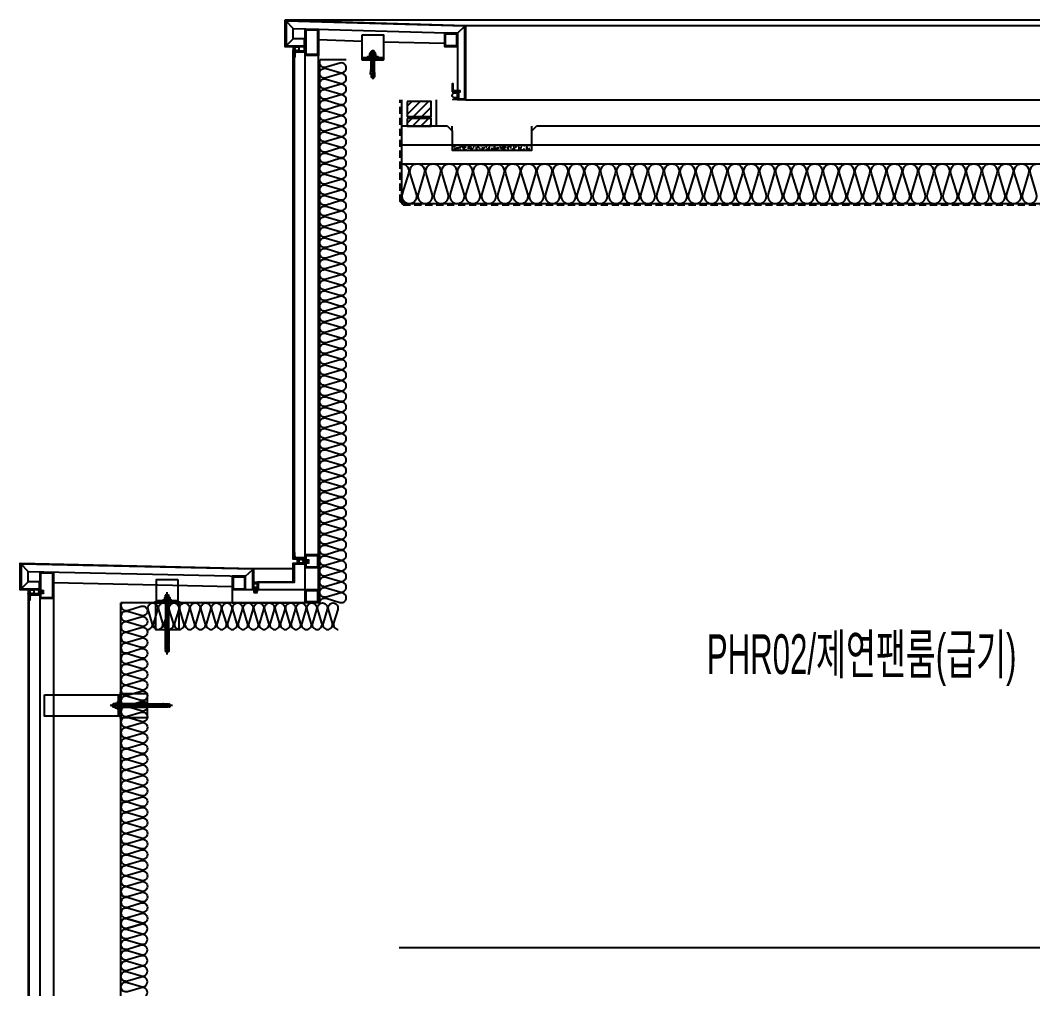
# Model space of a CAD drawing. Header units: millimetres. Extents: x -1320 to 172218, y -4077 to 50350.
# Drawn here: x 118320 to 122140, y 45544 to 49200 of the extents above; entities that cross this region are included whole.
import ezdxf
from ezdxf.enums import TextEntityAlignment as Align

# ---------------------------------------------------------------- set-up
doc = ezdxf.new("R2010")
doc.units = ezdxf.units.MM
doc.header["$LTSCALE"] = 60
for name, pattern in [('CENTER', [50.8, 31.75, -6.35, 6.35, -6.35]), ('HID', [2.3, 1.5, -0.8]), ('HIDDEN2', [1, 0.5, -0.5])]:
    doc.linetypes.add(name, pattern=pattern)
for name, color, linetype in [('0-Sheet', 7, 'Continuous'), ('A-ELE-8', 8, 'Continuous'), ('A-ETC-8', 8, 'Continuous'), ('A-FIN', 6, 'Continuous'), ('A-FIN-8', 8, 'Continuous'), ('A-FIN-9', 7, 'Continuous'), ('A-hat', 8, 'Continuous'), ('A-HAT-9', 9, 'Continuous'), ('A-HAT-WIREMESH', 9, 'g_mesh'), ('A-WALL', 3, 'Continuous'), ('A-WP', 1, 'HID'), ('EXTRUSION', 7, 'Continuous'), ('INSUL', 8, 'Continuous'), ('ISL', 251, 'Continuous'), ('SCREW', 1, 'Continuous')]:
    doc.layers.add(name, color=color, linetype=linetype)
doc.layers.add('NOPLOT', color=191, linetype='Continuous', plot=False)
doc.layers.add('NOPLOT-TEXT', color=11, linetype='Continuous', plot=False)
doc.styles.add('Gdim', font='')
doc.styles.add('Gtx', font='')
doc.styles.get('Gdim').set_extended_font_data('Dotum')
doc.styles.get('Gtx').set_extended_font_data('Dotum')
doc.linetypes.add('g_mesh', pattern='A,10,-0.8,["X",Gdim,S=0.6,R=0,X=-0.15,Y=-0.3],-0.8', length=11.6)

# ---------------------------------------------------------------- blocks, each defined once
blk = doc.blocks.new('A$Cab6a45e4')
at = {"layer": 'A-HAT-9'}
h = blk.add_hatch(dxfattribs=at)
h.set_pattern_fill('AR-SAND', color=256, scale=0.3)
h.set_pattern_definition([(37.5, (-113396.389, 321984.363), (-0.4800094, 14.6823971), [0, -11.5824, 0, -12.954, 0, -12.3825]), (7.5, (-113396.389, 321984.363), (13.4856985, 21.504753), [0, -6.2484, 0, -10.4394, 0, -4.0005]), (327.5, (-113405.761, 321984.363), (23.7297711, 0.04311554), [0, -3.81, 0, -13.716, 0, -17.907]), (317.5, (-113405.761, 321984.363), (22.9066936, 6.6878797), [0, -1.905, 0, -8.9916, 0, -10.287])])
h.paths.add_polyline_path([(0, 45), (300, 45), (300, 25), (0, 25)])
at = {"layer": 'A-FIN'}
for points in [[(-18, 116), (0, 98), (0, 25), (300, 25), (300, 98), (318, 116)], [(0, 45), (300, 45)]]:
    blk.add_lwpolyline(points, dxfattribs=at)
at = {"layer": 'NOPLOT'}
for p, q in [((0, 98), (0, 116)), ((300, 98), (300, 116))]:
    blk.add_line(p, q, dxfattribs=at)
blk = doc.blocks.new('너트 M12')
for p, q in [((-9, 0), (9, 0)), ((-9.5, -9), (-9.5, -0.5)), ((9, -9.5), (-9, -9.5)), ((0, -8.3), (0, -1.2)), ((9.5, -0.5), (9.5, -9))]:
    blk.add_line(p, q)
for centre, start, end in [((-9, -0.5), 90, 180), ((-9, -9), 180, 270), ((9, -0.5), 0, 90), ((9, -9), 270, 0)]:
    blk.add_arc(centre, 0.5, start, end)
at = {"extrusion": (0, 0, -1)}
for centre, major_axis, ratio, start_param, end_param in [((-4.8, -0.9), (-4.75, 0.31), 0.185359, -0.024388, 3.141593), ((4.8, -0.9), (4.75, 0.31), 0.185108, 3.141593, 6.30754), ((-4.8, -8.6), (4.75, 0.31), 0.187111, 0, 3.166211), ((4.8, -8.6), (-4.75, 0.31), 0.185991, 3.117121, 6.283185)]:
    blk.add_ellipse(centre, major_axis=major_axis, ratio=ratio, start_param=start_param, end_param=end_param, dxfattribs=at)
blk = doc.blocks.new('A$C5ebcaad0')
at = {"layer": 'A-ETC-8'}
for p, q in [((-449, -225), (-214, -225)), ((-439, -220.5), (-439, -229.5)), ((-437, -219), (-437.5, -219)), ((-426, -220.5), (-437, -219)), ((-431.6, -219.7), (-431.6, -221.5)), ((-431.6, -228.5), (-431.6, -230.2)), ((-431.1, -222.3), (-429.3, -223.5)), ((-431.1, -227.7), (-429.3, -226.5)), ((-415.6, -218.7), (-430.6, -218.7)), ((-421.1, -224), (-427.7, -224)), ((-421.1, -226), (-427.7, -226)), ((-426, -220.5), (-412, -220.5)), ((-420.6, -223.5), (-420.6, -223)), ((-420.6, -227), (-420.6, -226.5)), ((-416.6, -227), (-416.6, -223)), ((-415.6, -218.7), (-412.6, -218.7)), ((-412.6, -218.7), (-412.6, -231.2)), ((-412, -231), (-412, -219)), ((-409, -219), (-412, -219)), ((-409, -231), (-409, -219)), ((-355, -219), (-409, -219)), ((-355, -219), (-245.5, -219)), ((-234, -219), (-225.5, -219)), ((-234, -220.5), (-224, -220.5)), ((-225.5, -231), (-225.5, -219)), ((-224, -220.5), (-225.5, -219)), ((-224, -229.5), (-224, -220.5)), ((-437.5, -231), (-437, -231)), ((-437, -231), (-426, -229.5)), ((-430.6, -231.2), (-415.6, -231.2)), ((-426, -229.5), (-412, -229.5)), ((-415.6, -231.2), (-412.6, -231.2)), ((-412, -231), (-409, -231)), ((-409, -231), (-355, -231)), ((-245.5, -231), (-355, -231)), ((-234.2, -229.5), (-224, -229.5)), ((-234, -231), (-225.5, -231)), ((-224, -229.5), (-225.5, -231))]:
    blk.add_line(p, q, dxfattribs=at)
for points in [[(-255, -180.5), (-255, -269.5), (-355, -269.5), (-355, -180.5)], [(33.5, -185), (-251.5, -185), (-251.5, -265), (33.5, -265)], [(-251.5, -265), (-245.5, -265), (-245.5, -185), (-251.5, -185)], [(-245.5, -210), (-245.5, -240), (-243.5, -240), (-243.5, -210)]]:
    blk.add_lwpolyline(points, close=True, dxfattribs=at)
blk.add_lwpolyline([(-251.5, -177.5), (-251.5, -272.5, -0.414214), (-252.5, -273.5), (-255, -273.5), (-255, -176.5), (-252.5, -176.5, -0.414214)], format="xyb", close=True, dxfattribs=at)
for centre, radius, start, end in [((-437.5, -220.5), 1.5, 90, 180), ((-430.6, -219.7), 1, 90, 180), ((-430.6, -221.5), 1, 180, 236.3099), ((-430.6, -228.5), 1, 123.6901, 180), ((-427.7, -221), 3, 236.3099, 270), ((-427.7, -229), 3, 90, 123.6901), ((-421.1, -223.5), 0.5, 270, 0), ((-421.1, -226.5), 0.5, 0, 90), ((-418.6, -223), 2, 90, 180), ((-418.6, -227), 2, 180, 270), ((-418.6, -223), 2, 0, 90), ((-418.6, -227), 2, 270, 0), ((-437.5, -229.5), 1.5, 180, 270), ((-430.6, -230.2), 1, 180, 270)]:
    blk.add_arc(centre, radius, start, end, dxfattribs=at)
at = {"layer": 'A-ETC-8', "xscale": -1, "rotation": 90}
blk.add_blockref('너트 M12', (-243.5, -225), dxfattribs=at)
blk = doc.blocks.new('A$C632c858f')
at = {"layer": 'A-ETC-8'}
blk.add_arc((-2.8, 0), 24, 341.8248, 18.1752, dxfattribs=at)
blk.add_ellipse((34, 0), major_axis=(7.59, 0), ratio=0.987937, dxfattribs=at)
blk = doc.blocks.new('A$Cae507117')
at = {"layer": 'A-ETC-8'}
for points in [[(-50, 0), (-50, -50), (0, -50), (0, 0)], [(-46.8, -3.2), (-46.8, -46.8), (-3.2, -46.8), (-3.2, -3.2)]]:
    blk.add_lwpolyline(points, close=True, dxfattribs=at)
blk = doc.blocks.new('A$C74a2a393')
at = {"layer": 'A-ETC-8', "elevation": 0}
for points in [[(-50, -100), (-50, 0), (0, 0), (0, -100)], [(-46.8, -96.8), (-46.8, -3.2), (-3.2, -3.2), (-3.2, -96.8)]]:
    blk.add_lwpolyline(points, close=True, dxfattribs=at)
blk = doc.blocks.new('PH-4-16')
at = {"layer": 'SCREW'}
for p, q in [((-1.5, 0), (-1.5, -1)), ((1.5, 0), (1.5, -1.6)), ((0.1, -0.9), (-2, -1.2)), ((-2, -1.2), (-1.5, -1)), ((0.1, -1), (-2, -1.3)), ((-2, -1.3), (-1.5, -1.5)), ((2, -1.8), (-2, -2.4)), ((-2, -2.4), (-1.5, -2.2)), ((-2, -2.5), (-1.5, -2.7)), ((2, -3), (-2, -3.7)), ((-2, -3.6), (-1.5, -3.5)), ((-2, -3.8), (-1.5, -4)), ((2, -4.3), (-2, -4.9)), ((-2, -4.9), (-1.5, -4.7)), ((-2, -5), (-1.5, -5.2)), ((2, -5.5), (-2, -6.2)), ((-2, -6.1), (-1.5, -5.9)), ((-2, -6.2), (-1.5, -6.4)), ((2, -6.7), (-2, -7.4)), ((-2, -7.4), (-1.5, -7.2)), ((-2, -7.5), (-1.5, -7.7)), ((2, -8), (-2, -8.6)), ((-2, -8.6), (-1.5, -8.4)), ((-2, -8.7), (-1.5, -8.9)), ((2, -9.2), (-2, -9.9)), ((-2, -9.9), (-1.5, -9.7)), ((-2, -10), (-1.5, -10.2)), ((2, -10.5), (-2, -11.1)), ((-2, -11.1), (-1.5, -10.9)), ((-2, -11.2), (-1.5, -11.4)), ((2, -1.9), (-2, -2.5)), ((2, -3.1), (-2, -3.8)), ((2, -4.4), (-2, -5)), ((2, -5.6), (-2, -6.3)), ((2, -6.9), (-2, -7.5)), ((2, -8.1), (-2, -8.7)), ((2, -9.3), (-2, -10)), ((2, -10.6), (-2, -11.2)), ((0.1, -0.9), (-1.5, -1)), ((0.1, -1), (-1.5, -1.5)), ((-1.5, -1.5), (-1.5, -2.2)), ((1.5, -1.6), (-1.5, -2.2)), ((1.5, -2.1), (-1.5, -2.7)), ((-1.5, -2.7), (-1.5, -3.5)), ((1.5, -2.8), (-1.5, -3.5)), ((1.5, -3.3), (-1.5, -4)), ((1.5, -4.1), (-1.5, -4.7)), ((1.5, -4.6), (-1.5, -5.2)), ((-1.5, -5.2), (-1.5, -5.9)), ((1.5, -5.3), (-1.5, -5.9)), ((1.5, -5.8), (-1.5, -6.4)), ((-1.5, -6.4), (-1.5, -7.2)), ((1.5, -6.5), (-1.5, -7.2)), ((1.5, -7.1), (-1.5, -7.7)), ((-1.5, -7.7), (-1.5, -8.4)), ((1.5, -7.8), (-1.5, -8.4)), ((1.5, -8.3), (-1.5, -8.9)), ((-1.5, -8.9), (-1.5, -9.7)), ((1.5, -9), (-1.5, -9.7)), ((1.5, -9.5), (-1.5, -10.2)), ((-1.5, -10.2), (-1.5, -10.9)), ((1.5, -10.3), (-1.5, -10.9)), ((1.5, -10.8), (-1.5, -11.4)), ((-1.5, -11.4), (-1.5, -14.5)), ((-1.5, -14.5), (-1.1, -14.5)), ((0, -16), (-1.5, -14.5)), ((-1.1, -12.6), (-1.1, -14.5)), ((-1.1, -14.5), (0, -16)), ((0, -16), (1.5, -14.5)), ((1.5, -14.5), (0.4, -12.2)), ((1.5, -1.6), (2, -1.8)), ((2, -1.9), (1.5, -2.1)), ((1.5, -2.1), (1.5, -2.8)), ((2, -3), (1.5, -2.8)), ((2, -3.1), (1.5, -3.3)), ((1.5, -3.3), (1.5, -4.1)), ((2, -4.3), (1.5, -4.1)), ((2, -4.4), (1.5, -4.6)), ((1.5, -4.6), (1.5, -5.3)), ((2, -5.5), (1.5, -5.3)), ((2, -5.6), (1.5, -5.8)), ((1.5, -5.8), (1.5, -6.5)), ((2, -6.7), (1.5, -6.5)), ((2, -6.9), (1.5, -7.1)), ((1.5, -7.1), (1.5, -7.8)), ((2, -8), (1.5, -7.8)), ((2, -8.1), (1.5, -8.3)), ((1.5, -8.3), (1.5, -9)), ((2, -9.2), (1.5, -9)), ((2, -9.3), (1.5, -9.5)), ((1.5, -9.5), (1.5, -10.3)), ((2, -10.5), (1.5, -10.3)), ((2, -10.6), (1.5, -10.8)), ((1.5, -10.8), (1.5, -14.5))]:
    blk.add_line(p, q, dxfattribs=at)
at = {"layer": 'SCREW', "color": 1, "linetype": 'CENTER'}
blk.add_line((0, 4), (0, -17.7), dxfattribs=at)
at = {"layer": 'SCREW', "linetype": 'HIDDEN2'}
blk.add_line((-1.5, -4), (-1.5, -4.7), dxfattribs=at)
at = {"layer": 'SCREW'}
blk.add_lwpolyline([(3.5, 1), (3.5, 0), (-3.5, 0), (-3.5, 1, -0.336479), (-2.5, 2.2, -0.138717), (2.5, 2.2, -0.336479)], format="xyb", close=True, dxfattribs=at)
blk.add_lwpolyline([(-2.5, 2.2), (-2.3, 2), (-2.1, 1.9), (-1.8, 1.9), (-1.5, 2), (-1.3, 2), (-1, 2.1), (-0.8, 2.1), (-0.7, 2.1), (-0.6, 2.1), (-0.5, 2), (-0.5, 1.8), (-0.5, 1.6), (-0.5, 1.4), (-0.5, 1.2), (-0.5, 1), (-0.5, 0.8), (-0.4, 0.7), (-0.3, 0.6), (-0.1, 0.6), (0, 0.5), (0.1, 0.6), (0.3, 0.6), (0.4, 0.7), (0.5, 0.8), (0.5, 1), (0.5, 1.2), (0.5, 1.4), (0.5, 1.6), (0.5, 1.8), (0.5, 2), (0.6, 2.1), (0.7, 2.1), (0.8, 2.1), (1, 2.1), (1.3, 2), (1.5, 2), (1.8, 1.9), (2.1, 1.9), (2.3, 2), (2.5, 2.2)], dxfattribs=at)
for centre, radius, start, end in [((-1.9, -1.2), 0.0931, 139.8661, 209.9246), ((-1.9, -2.5), 0.0931, 139.8661, 209.9246), ((-1.9, -3.7), 0.0931, 139.8661, 209.9246), ((-1.9, -4.9), 0.0931, 139.8661, 209.9246), ((-1.9, -6.2), 0.0931, 139.8661, 209.9246), ((-1.9, -7.4), 0.0931, 139.8661, 209.9246), ((-1.9, -8.7), 0.0931, 139.8661, 209.9246), ((-1.9, -9.9), 0.0931, 139.8661, 209.9246), ((-1.9, -11.2), 0.0931, 139.8661, 209.9246), ((-0.3, -12.6), 0.815, 27.365, 180), ((0, -0.9), 0.0605, 310.7271, 69.3149), ((1.9, -1.8), 0.0931, 319.8661, 29.9246), ((1.9, -3.1), 0.0931, 319.8661, 29.9246), ((1.9, -4.3), 0.0931, 319.8661, 29.9246), ((1.9, -5.6), 0.0931, 319.8661, 29.9246), ((1.9, -6.8), 0.0931, 319.8661, 29.9246), ((1.9, -8), 0.0931, 319.8661, 29.9246), ((1.9, -9.3), 0.0931, 319.8661, 29.9246), ((1.9, -10.5), 0.0931, 319.8661, 29.9246)]:
    blk.add_arc(centre, radius, start, end, dxfattribs=at)
blk = doc.blocks.new('M12-STUD ANCHOR')
at = {"layer": 'A-ETC-8'}
for p, q in [((17.8, 33.7), (17.8, 40.7)), ((28.7, 42.2), (19.2, 42.2)), ((22.7, 48), (23.9, 49.2)), ((34.7, 48), (22.7, 48)), ((22.7, -20.8), (22.7, 48)), ((23.3, 33.7), (23.3, 40.7)), ((33.5, 49.2), (23.9, 49.2)), ((23.9, -20.8), (23.9, 49.2)), ((28.7, 54.2), (28.7, -55.8)), ((28.7, 42.2), (38.2, 42.2)), ((33.5, 49.2), (34.7, 48)), ((33.5, -20.8), (33.5, 49.2)), ((34.2, 33.7), (34.2, 40.7)), ((34.7, -20.8), (34.7, 48)), ((39.7, 33.7), (39.7, 40.7)), ((28.2, 30.2), (18, 31.2)), ((18, 28.2), (18, 31.2)), ((18, 31.2), (29.2, 31.2)), ((28.2, 27.2), (18, 28.2)), ((28.7, 32.2), (19.2, 32.2)), ((28.2, 27.2), (28.2, 30.2)), ((39.5, 28.2), (28.2, 28.2)), ((28.7, 32.2), (38.2, 32.2)), ((29.2, 29.2), (29.2, 32.2)), ((39.5, 31.2), (29.2, 32.2)), ((39.5, 28.2), (29.2, 29.2)), ((39.5, 28.2), (39.5, 31.2)), ((20.5, -38.8), (21.7, -20.8)), ((21.7, -20.8), (24.3, -20.8)), ((22.7, -18.4), (34.7, -18.4)), ((28.7, -20.8), (24.8, -20.8)), ((25.8, -32.3), (32, -26.1)), ((26.2, -32.6), (32.3, -26.5)), ((31.1, -35.9), (27.5, -35.9)), ((31.1, -36.4), (27.5, -36.4)), ((35.7, -20.8), (28.7, -20.8)), ((36.9, -38.8), (35.7, -20.8)), ((28.7, -38.8), (20.5, -38.8)), ((22.7, -38.8), (22.7, -48.4)), ((22.7, -41.2), (34.7, -41.2)), ((22.7, -42.4), (34.7, -42.4)), ((22.7, -48.4), (28.7, -48.4)), ((28.7, -50.8), (22.7, -48.4)), ((31.1, -38.8), (28.7, -38.8)), ((28.7, -50.8), (34.7, -48.4)), ((34.7, -48.4), (28.7, -48.4)), ((32.3, -38.8), (36.9, -38.8)), ((34.7, -38.8), (34.7, -48.4))]:
    blk.add_line(p, q, dxfattribs=at)
for centre, radius, start, end in [((19.2, 40.7), 1.47, 90, 180), ((21.8, 40.7), 1.47, 360, 90), ((24.7, 40.7), 1.47, 90, 180), ((32.8, 40.7), 1.47, 360, 90), ((35.7, 40.7), 1.47, 90, 180), ((38.2, 40.7), 1.47, 360, 90), ((19.2, 33.7), 1.47, 180, 270), ((21.8, 33.7), 1.47, 270, 360), ((24.7, 33.7), 1.47, 180, 270), ((32.8, 33.7), 1.47, 270, 360), ((35.7, 33.7), 1.47, 180, 270), ((38.2, 33.7), 1.47, 270, 360), ((27.7, -21.9), 3.6, 161.9622, 315), ((27.7, -21.9), 3.12, 159.0667, 315), ((27.5, -34), 2.4, 135, 270), ((27.5, -34), 1.92, 135, 270), ((31.1, -25.3), 1.68, 315, 135), ((31.1, -25.3), 1.2, 315, 135), ((31.1, -37.6), 1.68, 314.4153, 90), ((31.1, -37.6), 1.2, 270, 90)]:
    blk.add_arc(centre, radius, start, end, dxfattribs=at)
blk = doc.blocks.new('A$Cf2d578cc')
at = {"layer": '0-Sheet'}
for p, q in [((145, -107.2, 0), (142, -107.2, 0)), ((145, -100, 0), (145, -107.2, 0))]:
    blk.add_line(p, q, dxfattribs=at)
at = {"layer": 'A-ETC-8'}
for p, q in [((100, -30.8), (73, -3.1)), ((720, -49.1), (747, -23)), ((73, -97), (100, -70)), ((142, -97, 0), (142, -70, 0)), ((195, -73, 0), (360, -78.8)), ((720, -49.1), (720, -267, 0)), ((440, -80.9), (670, -86.9))]:
    blk.add_line(p, q, dxfattribs=at)
at = {"layer": 'A-ETC-8', "elevation": 0}
blk.add_lwpolyline([(142, -70), (100, -70), (100, -30.8), (720, -49.1)], dxfattribs=at)
for points in [[(360, -55.2), (440, -55.2), (440, -150), (360, -150)], [(360, -142), (360, -150), (440, -150), (440, -142)], [(380, -142), (420, -142), (420, -138), (380, -138)], [(700, -270), (730, -270), (730, -267), (703, -267), (703, -240), (700, -240)]]:
    blk.add_lwpolyline(points, close=True, dxfattribs=at)
at = {"layer": 'A-ETC-8'}
blk.add_arc((710, -363.7, 0), 64.5, 81.0843, 98.9157, dxfattribs=at)
blk.add_ellipse((710, -283.5, 0), major_axis=(0, 10), ratio=0.999542, dxfattribs=at)
at = {"layer": 'A-FIN-9', "elevation": 0}
blk.add_lwpolyline([(142, -107.2), (142, -100), (70, -100), (70, 0), (750, -20), (750, -300), (720, -300), (720, -273), (708, -273), (708, -270), (723, -270), (723, -297), (747, -297), (747, -22.9), (73, -3.1), (73, -97), (145, -97), (145, -107.2)], close=True, dxfattribs=at)
at = {"layer": 'A-ETC-8'}
for name, p in [('A$C74a2a393', (195, -33.1, 0)), ('A$Cae507117', (720, -49.1)), ('A$C632c858f', (79.9, -107.5, 0)), ('M12-STUD ANCHOR', (371.3, -166.2))]:
    blk.add_blockref(name, p, dxfattribs=at)

msp = doc.modelspace()

# ---------------------------------------------------------------- hatches: boundary and pattern name
at = {"layer": 'A-hat', "lineweight": -3}
h = msp.add_hatch(dxfattribs=at)
h.set_pattern_fill('ANSI31', color=256, scale=7, style=0)
h.set_pattern_definition([(45, (40650.183, 51215.12), (-15.715448, 15.715448), [])])
h.paths.add_polyline_path([(119870, 48893.5), (119780, 48893.5), (119780, 48836.5), (119870, 48836.5)])
h = msp.add_hatch(dxfattribs=at)
h.set_pattern_fill('ANSI31', color=256, scale=7, style=0)
h.set_pattern_definition([(45, (40650.183, 51150.12), (-15.715448, 15.715448), [])])
h.paths.add_polyline_path([(119870, 48828.5), (119780, 48828.5), (119780, 48800), (119870, 48800)])

# ---------------------------------------------------------------- linework, layer by layer
at = {"layer": '0-Sheet'}
for p, q in [((118395, 47042.8, 0), (118392, 47042.8, 0)), ((118395, 47050, 0), (118395, 47042.8, 0))]:
    msp.add_line(p, q, dxfattribs=at)
at = {"layer": '0-Sheet', "elevation": 0}
for points in [[(119215, 47053.9), (119215, 47080), (119350, 47080), (119350, 47150), (119392, 47150)], [(119392, 47150), (119392, 47157), (119395, 47157), (119395, 47147), (119353, 47147), (119353, 47077), (119218, 47077), (119218, 47077), (119218, 47050.9)], [(119200, 47053.9), (119207, 47053.9), (119207, 47050.9), (119197, 47050.9)], [(119215, 47053.9), (119208, 47053.9), (119208, 47050.9), (119218, 47050.9)]]:
    msp.add_lwpolyline(points, dxfattribs=at)
at = {"layer": 'A-ELE-8'}
for p, q in [((125650, 49200), (119320, 49200)), ((120000, 49180), (124950, 49180)), ((120000, 48900, 0), (124950, 48900, 0)), ((119200, 47130, 0), (119350, 47130))]:
    msp.add_line(p, q, dxfattribs=at)
at = {"layer": 'A-ETC-8'}
for p, q in [((119395, 47050.9, 0), (119395, 49169.6, 0)), ((119445, 47050.9, 0), (119445, 49168.1, 0)), ((118350, 47119.2, 0), (118323, 47146.9, 0)), ((119170, 47100.9, 0), (119197, 47127, 0)), ((118323, 47053, 0), (118350, 47080, 0)), ((118392, 47053, 0), (118392, 47080, 0)), ((118395, 680), (118395, 47070, 0)), ((118445, 47077, 0), (119120, 47062.8, 0)), ((118445, 47070, 0), (118445, 680)), ((118870, 47031), (118868.5, 47029.5)), ((118868.5, 47021), (118868.5, 47029.5)), ((118868.5, 47029.5), (118880.5, 47029.5)), ((118870, 47020.8), (118870, 47031)), ((118870, 47031), (118879, 47031)), ((118874.5, 46806), (118874.5, 47041)), ((118879, 47021), (118879, 47031)), ((118879, 47031), (118880.5, 47029.5)), ((118880.5, 47021), (118880.5, 47029.5)), ((119120, 47050.9, 0), (119120, 47000.9)), ((119170, 47050.9, 0), (119395, 47050.9, 0)), ((118868.5, 47009.5), (118868.5, 46900)), ((118880.5, 46900), (118880.5, 47009.5)), ((119120, 47000.9), (119395, 47000.9, 0)), ((118868.5, 46846), (118868.5, 46900)), ((118880.5, 46900), (118880.5, 46846)), ((118880.8, 46842.4), (118868.3, 46842.4)), ((118868.3, 46839.4), (118868.3, 46842.4)), ((118868.3, 46824.4), (118868.3, 46839.4)), ((118868.5, 46846), (118880.5, 46846)), ((118868.5, 46843), (118868.5, 46846)), ((118868.5, 46843), (118880.5, 46843)), ((118870, 46829), (118870, 46843)), ((118872.5, 46838.4), (118876.5, 46838.4)), ((118872.5, 46834.4), (118873, 46834.4)), ((118873.5, 46833.9), (118873.5, 46827.3)), ((118875.5, 46833.9), (118875.5, 46827.3)), ((118876, 46834.4), (118876.5, 46834.4)), ((118879, 46829), (118879, 46843)), ((118880.5, 46846), (118880.5, 46843)), ((118880.8, 46839.4), (118880.8, 46842.4)), ((118880.8, 46839.4), (118880.8, 46824.4)), ((118868.5, 46818), (118870, 46829)), ((118868.5, 46817.5), (118868.5, 46818)), ((118871, 46823.4), (118869.3, 46823.4)), ((118879, 46816), (118870, 46816)), ((118871.8, 46823.9), (118873, 46825.7)), ((118877.2, 46823.9), (118876, 46825.7)), ((118879.8, 46823.4), (118878, 46823.4)), ((118879, 46829), (118880.5, 46818)), ((118880.5, 46818), (118880.5, 46817.5))]:
    msp.add_line(p, q, dxfattribs=at)
at = {"layer": 'A-ETC-8', "elevation": 0}
for points in [[(119358, 49081), (119393, 49081), (119393, 49092), (119395, 49092), (119395, 49079), (119359.7, 49079, -0.226541), (119356, 49075.3), (119356, 49060.7), (119354, 49060.7), (119354, 49077, 0.414214)], [(119358, 47169), (119393, 47169), (119393, 47158), (119395, 47158), (119395, 47171), (119359.7, 47171, 0.226541), (119356, 47174.7), (119356, 47189.4), (119354, 47189.4), (119354, 47173, -0.414214)], [(118358, 47031), (118393, 47031), (118393, 47042), (118395, 47042), (118395, 47029), (118359.7, 47029, -0.226541), (118356, 47025.3), (118356, 47010.6), (118354, 47010.6), (118354, 47027, 0.414214)], [(118922, 47003.5), (118827, 47003.5, 0.414214), (118826, 47002.5), (118826, 47000), (118923, 47000), (118923, 47002.5, 0.414214)]]:
    msp.add_lwpolyline(points, format="xyb", close=True, dxfattribs=at)
msp.add_lwpolyline([(118392, 47080), (118350, 47080), (118350, 47119.2), (119170, 47100.9)], dxfattribs=at)
for points in [[(118914.5, 47088.4), (118914.5, 47003.5), (118834.5, 47003.5), (118834.5, 47088.4)], [(118919, 47000), (118830, 47000), (118830, 46900), (118919, 46900)], [(118834.5, 47003.5), (118834.5, 47009.5), (118914.5, 47009.5), (118914.5, 47003.5)], [(118889.5, 47009.5), (118859.5, 47009.5), (118859.5, 47011.5), (118889.5, 47011.5)]]:
    msp.add_lwpolyline(points, close=True, dxfattribs=at)
at = {"layer": 'A-ETC-8'}
for centre, radius, start, end in [((118872.5, 46836.4), 2, 90, 180), ((118872.5, 46836.4), 2, 180, 270), ((118873, 46833.9), 0.5, 0, 90), ((118876, 46833.9), 0.5, 90, 180), ((118876.5, 46836.4), 2, 0, 90), ((118876.5, 46836.4), 2, 270, 0), ((118869.3, 46824.4), 1, 180, 270), ((118870, 46817.5), 1.5, 180, 270), ((118871, 46824.4), 1, 270, 326.3099), ((118870.5, 46827.3), 3, 326.3099, 0), ((118878.5, 46827.3), 3, 180, 213.6901), ((118878, 46824.4), 1, 213.6901, 270), ((118879, 46817.5), 1.5, 270, 0), ((118879.8, 46824.4), 1, 270, 0)]:
    msp.add_arc(centre, radius, start, end, dxfattribs=at)
at = {"layer": 'A-FIN'}
for p, q in [((119890, 48800, 0), (119890, 48900, 0)), ((119882, 48800), (119758, 48800)), ((119932, 48800), (119758, 48800, 0)), ((124682, 48800), (120268, 48800)), ((119750, 45700), (125200, 45700))]:
    msp.add_line(p, q, dxfattribs=at)
at = {"layer": 'A-FIN', "elevation": 0}
for points in [[(119349.9, 49085), (119391, 49085), (119391, 49081), (119353.9, 49081)], [(119354, 49081), (119354, 47169), (119391, 47169), (119391, 47169), (119391, 47165), (119350, 47165), (119350, 49085)]]:
    msp.add_lwpolyline(points, dxfattribs=at)
msp.add_lwpolyline([(118391, 47031), (118391, 47035), (118350, 47035), (118350, 43707.5), (118391, 43707.5), (118391, 43711.5), (118354, 43711.5), (118354, 47031), (118391, 47031)], close=True, dxfattribs=at)
at = {"layer": 'A-FIN-8'}
for p in [(119758, 48900, 0), (119758, 48900, 0), (119768.2, 48508)]:
    msp.add_line(p, (119758, 48518.2), dxfattribs=at)
at = {"layer": 'A-FIN-9', "elevation": 0}
msp.add_lwpolyline([(119197, 47050.9), (119197, 47127.1), (118323, 47146.9), (118323, 47053), (118395, 47053), (118395, 47042.8), (118392, 47042.8), (118392, 47050), (118320, 47050), (118320, 47150), (119200, 47130), (119200, 47053.9)], dxfattribs=at)
at = {"layer": 'A-HAT-WIREMESH', "ltscale": 0.6}
msp.add_line((124800, 48729), (119758, 48729), dxfattribs=at)
at = {"layer": 'A-WALL', "elevation": 0}
for points in [[(119780, 48893.5), (119780, 48836.5), (119870, 48836.5), (119870, 48893.5)], [(119780, 48828.5), (119780, 48800), (119870, 48800), (119870, 48828.5)]]:
    msp.add_lwpolyline(points, close=True, dxfattribs=at)
at = {"layer": 'A-WP', "ltscale": 0.3}
for p, q in [((119753, 48515.1), (119753, 48900)), ((119765.1, 48503), (119753, 48515.1)), ((119765.1, 48503), (125184.9, 48503))]:
    msp.add_line(p, q, dxfattribs=at)
at = {"layer": 'INSUL'}
for p, q in [((119450, 47000), (119450, 49050)), ((119550, 49050), (119450, 49050)), ((119758, 48658), (125192, 48658)), ((119768.2, 48508), (125181.8, 48508)), ((118700, -1850, 0), (118700, 47000, 0)), ((119450, 47000), (118700, 47000))]:
    msp.add_line(p, q, dxfattribs=at)
at = {"layer": 'ISL', "elevation": 0}
for points in [[(119450, 47000, -0.509267), (119474.2, 47017.7), (119525.8, 47002.4, 1.372593), (119525.8, 47037.7), (119474.2, 47022.4, -0.509267), (119450, 47040, -0.509267), (119474.2, 47057.7), (119525.8, 47042.4, 1.372593), (119525.8, 47077.7), (119474.2, 47062.4, -0.509267), (119450, 47080, -0.509267), (119474.2, 47097.7), (119525.8, 47082.4, 1.372593), (119525.8, 47117.7), (119474.2, 47102.4, -0.509267), (119450, 47120, -0.509267), (119474.2, 47137.7), (119525.8, 47122.4, 1.372593), (119525.8, 47157.7), (119474.2, 47142.4, -0.509267), (119450, 47160, -0.509267), (119474.2, 47177.7), (119525.8, 47162.4, 1.372593), (119525.8, 47197.7), (119474.2, 47182.4, -0.509267), (119450, 47200, -0.509267), (119474.2, 47217.7), (119525.8, 47202.4, 1.372593), (119525.8, 47237.7), (119474.2, 47222.4, -0.509267), (119450, 47240, -0.509267), (119474.2, 47257.7), (119525.8, 47242.4, 1.372593), (119525.8, 47277.7), (119474.2, 47262.4, -0.509267), (119450, 47280, -0.509267), (119474.2, 47297.7), (119525.8, 47282.4, 1.372593), (119525.8, 47317.7), (119474.2, 47302.4, -0.509267), (119450, 47320, -0.509267), (119474.2, 47337.7), (119525.8, 47322.4, 1.372593), (119525.8, 47357.7), (119474.2, 47342.4, -0.509267), (119450, 47360, -0.509267), (119474.2, 47377.7), (119525.8, 47362.4, 1.372593), (119525.8, 47397.7), (119474.2, 47382.4, -0.509267), (119450, 47400, -0.509267), (119474.2, 47417.7), (119525.8, 47402.4, 1.372593), (119525.8, 47437.7), (119474.2, 47422.4, -0.509267), (119450, 47440, -0.509267), (119474.2, 47457.7), (119525.8, 47442.4, 1.372593), (119525.8, 47477.7), (119474.2, 47462.4, -0.509267), (119450, 47480, -0.509267), (119474.2, 47497.7), (119525.8, 47482.4, 1.372593), (119525.8, 47517.7), (119474.2, 47502.4, -0.509267), (119450, 47520, -0.509267), (119474.2, 47537.7), (119525.8, 47522.4, 1.372593), (119525.8, 47557.7), (119474.2, 47542.4, -0.509267), (119450, 47560, -0.509267), (119474.2, 47577.7), (119525.8, 47562.4, 1.372593), (119525.8, 47597.7), (119474.2, 47582.4, -0.509267), (119450, 47600, -0.509267), (119474.2, 47617.7), (119525.8, 47602.4, 1.372593), (119525.8, 47637.7), (119474.2, 47622.4, -0.509267), (119450, 47640, -0.509267), (119474.2, 47657.7), (119525.8, 47642.4, 1.372593), (119525.8, 47677.7), (119474.2, 47662.4, -0.509267), (119450, 47680, -0.509267), (119474.2, 47697.7), (119525.8, 47682.4, 1.372593), (119525.8, 47717.7), (119474.2, 47702.4, -0.509267), (119450, 47720, -0.509267), (119474.2, 47737.7), (119525.8, 47722.4, 1.372593), (119525.8, 47757.7), (119474.2, 47742.4, -0.509267), (119450, 47760, -0.509267), (119474.2, 47777.7), (119525.8, 47762.4, 1.372593), (119525.8, 47797.7), (119474.2, 47782.4, -0.509267), (119450, 47800, -0.509267), (119474.2, 47817.7), (119525.8, 47802.4, 1.372593), (119525.8, 47837.7), (119474.2, 47822.4, -0.509267), (119450, 47840, -0.509267), (119474.2, 47857.7), (119525.8, 47842.4, 1.372593), (119525.8, 47877.7), (119474.2, 47862.4, -0.509267), (119450, 47880, -0.509267), (119474.2, 47897.7), (119525.8, 47882.4, 1.372593), (119525.8, 47917.7), (119474.2, 47902.4, -0.509267), (119450, 47920, -0.509267), (119474.2, 47937.7), (119525.8, 47922.4, 1.372593), (119525.8, 47957.7), (119474.2, 47942.4, -0.509267), (119450, 47960, -0.509267), (119474.2, 47977.7), (119525.8, 47962.4, 1.372593), (119525.8, 47997.7), (119474.2, 47982.4, -0.509267), (119450, 48000, -0.509267), (119474.2, 48017.7), (119525.8, 48002.4, 1.372593), (119525.8, 48037.7), (119474.2, 48022.4, -0.509267), (119450, 48040, -0.509267), (119474.2, 48057.7), (119525.8, 48042.4, 1.372593), (119525.8, 48077.7), (119474.2, 48062.4, -0.509267), (119450, 48080, -0.509267), (119474.2, 48097.7), (119525.8, 48082.4, 1.372593), (119525.8, 48117.7), (119474.2, 48102.4, -0.509267), (119450, 48120, -0.509267), (119474.2, 48137.7), (119525.8, 48122.4, 1.372593), (119525.8, 48157.7), (119474.2, 48142.4, -0.509267), (119450, 48160, -0.509267), (119474.2, 48177.7), (119525.8, 48162.4, 1.372593), (119525.8, 48197.7), (119474.2, 48182.4, -0.509267), (119450, 48200, -0.509267), (119474.2, 48217.7), (119525.8, 48202.4, 1.372593), (119525.8, 48237.7), (119474.2, 48222.4, -0.509267), (119450, 48240, -0.509267), (119474.2, 48257.7), (119525.8, 48242.4, 1.372593), (119525.8, 48277.7), (119474.2, 48262.4, -0.509267), (119450, 48280, -0.509267), (119474.2, 48297.7), (119525.8, 48282.4, 1.372593), (119525.8, 48317.7), (119474.2, 48302.3, -0.509267), (119450, 48320, -0.509267), (119474.2, 48337.7), (119525.8, 48322.3, 1.372593), (119525.8, 48357.7), (119474.2, 48342.3, -0.509267), (119450, 48360, -0.509267), (119474.2, 48377.7), (119525.8, 48362.3, 1.372593), (119525.8, 48397.7), (119474.2, 48382.3, -0.509267), (119450, 48400, -0.509267), (119474.2, 48417.7), (119525.8, 48402.3, 1.372593), (119525.8, 48437.7), (119474.2, 48422.3, -0.509267), (119450, 48440, -0.509267), (119474.2, 48457.7), (119525.8, 48442.3, 1.372593), (119525.8, 48477.7), (119474.2, 48462.3, -0.509267), (119450, 48480, -0.509267), (119474.2, 48497.7), (119525.8, 48482.3, 1.372593), (119525.8, 48517.7), (119474.2, 48502.3, -0.509267), (119450, 48520, -0.509267), (119474.2, 48537.7), (119525.8, 48522.3, 1.372593), (119525.8, 48557.7), (119474.2, 48542.3, -0.509267), (119450, 48560, -0.509267), (119474.2, 48577.7), (119525.8, 48562.3, 1.372593), (119525.8, 48597.7), (119474.2, 48582.3, -0.509267), (119450, 48600, -0.509267), (119474.2, 48617.7), (119525.8, 48602.3, 1.372593), (119525.8, 48637.7), (119474.2, 48622.3, -0.509267), (119450, 48640, -0.509267), (119474.2, 48657.7), (119525.8, 48642.3, 1.372593), (119525.8, 48677.7), (119474.2, 48662.3, -0.509267), (119450, 48680, -0.509267), (119474.2, 48697.7), (119525.8, 48682.3, 1.372593), (119525.8, 48717.7), (119474.2, 48702.3, -0.509267), (119450, 48720, -0.509267), (119474.2, 48737.7), (119525.8, 48722.3, 1.372593), (119525.8, 48757.7), (119474.2, 48742.3, -0.509267), (119450, 48760, -0.509267), (119474.2, 48777.7), (119525.8, 48762.3, 1.372593), (119525.8, 48797.7), (119474.2, 48782.3, -0.509267), (119450, 48800, -0.509267), (119474.2, 48817.7), (119525.8, 48802.3, 1.372593), (119525.8, 48837.7), (119474.2, 48822.3, -0.509267), (119450, 48840, -0.509267), (119474.2, 48857.7), (119525.8, 48842.3, 1.372593), (119525.8, 48877.7), (119474.2, 48862.3, -0.509267), (119450, 48880, -0.509267), (119474.2, 48897.7), (119525.8, 48882.3, 1.372593), (119525.8, 48917.7), (119474.2, 48902.3, -0.509267), (119450, 48920, -0.509267), (119474.2, 48937.7), (119525.8, 48922.3, 1.372593), (119525.8, 48957.7), (119474.2, 48942.3, -0.509267), (119450, 48960, -0.509267), (119474.2, 48977.7), (119525.8, 48962.3, 1.372593), (119525.8, 48997.7), (119474.2, 48982.3, -0.509267), (119450, 49000, -0.509267), (119474.2, 49017.7), (119525.8, 49002.3, 1.372593), (119525.8, 49037.7), (119474.2, 49022.3, -0.509267), (119450, 49040)], [(119758, 48658, -0.509267), (119784.5, 48621.6), (119761.5, 48544.4, 1.372593), (119814.5, 48544.4), (119791.5, 48621.6, -0.509267), (119818, 48658, -0.509267), (119844.5, 48621.6), (119821.5, 48544.4, 1.372593), (119874.5, 48544.4), (119851.5, 48621.6, -0.509267), (119878, 48658, -0.509267), (119904.5, 48621.6), (119881.5, 48544.4, 1.372593), (119934.5, 48544.4), (119911.5, 48621.6, -0.509267), (119938, 48658, -0.509267), (119964.5, 48621.6), (119941.5, 48544.4, 1.372593), (119994.5, 48544.4), (119971.5, 48621.6, -0.509267), (119998, 48658, -0.509267), (120024.5, 48621.6), (120001.5, 48544.4, 1.372593), (120054.5, 48544.4), (120031.5, 48621.6, -0.509267), (120058, 48658, -0.509267), (120084.5, 48621.6), (120061.5, 48544.4, 1.372593), (120114.5, 48544.4), (120091.5, 48621.6, -0.509267), (120118, 48658, -0.509267), (120144.5, 48621.6), (120121.5, 48544.4, 1.372593), (120174.5, 48544.4), (120151.5, 48621.6, -0.509267), (120178, 48658, -0.509267), (120204.5, 48621.6), (120181.5, 48544.4, 1.372593), (120234.5, 48544.4), (120211.5, 48621.6, -0.509267), (120238, 48658, -0.509267), (120264.5, 48621.6), (120241.5, 48544.4, 1.372593), (120294.5, 48544.4), (120271.5, 48621.6, -0.509267), (120298, 48658, -0.509267), (120324.5, 48621.6), (120301.5, 48544.4, 1.372593), (120354.5, 48544.4), (120331.5, 48621.6, -0.509267), (120358, 48658, -0.509267), (120384.5, 48621.6), (120361.5, 48544.4, 1.372593), (120414.5, 48544.4), (120391.5, 48621.6, -0.509267), (120418, 48658, -0.509267), (120444.5, 48621.6), (120421.5, 48544.4, 1.372593), (120474.5, 48544.4), (120451.5, 48621.6, -0.509267), (120478, 48658, -0.509267), (120504.5, 48621.6), (120481.5, 48544.4, 1.372593), (120534.5, 48544.4), (120511.5, 48621.6, -0.509267), (120538, 48658, -0.509267), (120564.5, 48621.6), (120541.5, 48544.4, 1.372593), (120594.5, 48544.4), (120571.5, 48621.6, -0.509267), (120598, 48658, -0.509267), (120624.5, 48621.6), (120601.5, 48544.4, 1.372593), (120654.5, 48544.4), (120631.5, 48621.6, -0.509267), (120658, 48658, -0.509267), (120684.5, 48621.6), (120661.5, 48544.4, 1.372593), (120714.5, 48544.4), (120691.5, 48621.6, -0.509267), (120718, 48658, -0.509267), (120744.5, 48621.6), (120721.5, 48544.4, 1.372593), (120774.5, 48544.4), (120751.5, 48621.6, -0.509267), (120778, 48658, -0.509267), (120804.5, 48621.6), (120781.5, 48544.4, 1.372593), (120834.5, 48544.4), (120811.5, 48621.6, -0.509267), (120838, 48658, -0.509267), (120864.5, 48621.6), (120841.5, 48544.4, 1.372593), (120894.5, 48544.4), (120871.5, 48621.6, -0.509267), (120898, 48658, -0.509267), (120924.5, 48621.6), (120901.5, 48544.4, 1.372593), (120954.5, 48544.4), (120931.5, 48621.6, -0.509267), (120958, 48658, -0.509267), (120984.5, 48621.6), (120961.5, 48544.4, 1.372593), (121014.5, 48544.4), (120991.5, 48621.6, -0.509267), (121018, 48658, -0.509267), (121044.5, 48621.6), (121021.5, 48544.4, 1.372593), (121074.5, 48544.4), (121051.5, 48621.6, -0.509267), (121078, 48658, -0.509267), (121104.5, 48621.6), (121081.5, 48544.4, 1.372593), (121134.5, 48544.4), (121111.5, 48621.6, -0.509267), (121138, 48658, -0.509267), (121164.5, 48621.6), (121141.5, 48544.4, 1.372593), (121194.5, 48544.4), (121171.5, 48621.6, -0.509267), (121198, 48658, -0.509267), (121224.5, 48621.6), (121201.5, 48544.4, 1.372593), (121254.5, 48544.4), (121231.5, 48621.6, -0.509267), (121258, 48658, -0.509267), (121284.5, 48621.6), (121261.5, 48544.4, 1.372593), (121314.5, 48544.4), (121291.5, 48621.6, -0.509267), (121318, 48658, -0.509267), (121344.5, 48621.6), (121321.5, 48544.4, 1.372593), (121374.5, 48544.4), (121351.5, 48621.6, -0.509267), (121378, 48658, -0.509267), (121404.5, 48621.6), (121381.5, 48544.4, 1.372593), (121434.5, 48544.4), (121411.5, 48621.6, -0.509267), (121438, 48658, -0.509267), (121464.5, 48621.6), (121441.5, 48544.4, 1.372593), (121494.5, 48544.4), (121471.5, 48621.6, -0.509267), (121498, 48658, -0.509267), (121524.5, 48621.6), (121501.5, 48544.4, 1.372593), (121554.5, 48544.4), (121531.5, 48621.6, -0.509267), (121558, 48658, -0.509267), (121584.5, 48621.6), (121561.5, 48544.4, 1.372593), (121614.5, 48544.4), (121591.5, 48621.6, -0.509267), (121618, 48658, -0.509267), (121644.5, 48621.6), (121621.5, 48544.4, 1.372593), (121674.5, 48544.4), (121651.5, 48621.6, -0.509267), (121678, 48658, -0.509267), (121704.5, 48621.6), (121681.5, 48544.4, 1.372593), (121734.5, 48544.4), (121711.5, 48621.6, -0.509267), (121738, 48658, -0.509267), (121764.5, 48621.6), (121741.5, 48544.4, 1.372593), (121794.5, 48544.4), (121771.5, 48621.6, -0.509267), (121798, 48658, -0.509267), (121824.5, 48621.6), (121801.5, 48544.4, 1.372593), (121854.5, 48544.4), (121831.5, 48621.6, -0.509267), (121858, 48658, -0.509267), (121884.5, 48621.6), (121861.5, 48544.4, 1.372593), (121914.5, 48544.4), (121891.5, 48621.6, -0.509267), (121918, 48658, -0.509267), (121944.5, 48621.6), (121921.5, 48544.4, 1.372593), (121974.5, 48544.4), (121951.5, 48621.6, -0.509267), (121978, 48658, -0.509267), (122004.5, 48621.6), (121981.5, 48544.4, 1.372593), (122034.5, 48544.4), (122011.5, 48621.6, -0.509267), (122038, 48658, -0.509267), (122064.5, 48621.6), (122041.5, 48544.4, 1.372593), (122094.5, 48544.4), (122071.5, 48621.6, -0.509267), (122098, 48658, -0.509267), (122124.5, 48621.6), (122101.5, 48544.4, 1.372593), (122154.5, 48544.4), (122131.5, 48621.6, -0.509267), (122158, 48658, -0.509267)], [(118702.9, 47000, 0.144112), (118700, 46990, 0.509267), (118724.2, 46972.3), (118775.8, 46987.6, -1.372593), (118775.8, 46952.3), (118724.2, 46967.6, 0.509267), (118700, 46950, 0.509267), (118724.2, 46932.3), (118775.8, 46947.6, -1.372593), (118775.8, 46912.3), (118724.2, 46927.6, 0.509267), (118700, 46910, 0.509267), (118724.2, 46892.3), (118775.8, 46907.6, -1.372593), (118775.8, 46872.3), (118724.2, 46887.6, 0.509267), (118700, 46870, 0.509267), (118724.2, 46852.3), (118775.8, 46867.6, -1.372593), (118775.8, 46832.3), (118724.2, 46847.6, 0.509267), (118700, 46830, 0.509267), (118724.2, 46812.3), (118775.8, 46827.6, -1.372593), (118775.8, 46792.3), (118724.2, 46807.6, 0.509267), (118700, 46790, 0.509267), (118724.2, 46772.3), (118775.8, 46787.6, -1.372593), (118775.8, 46752.3), (118724.2, 46767.6, 0.509267), (118700, 46750, 0.509267), (118724.2, 46732.3), (118775.8, 46747.6, -1.372593), (118775.8, 46712.3), (118724.2, 46727.6, 0.509267), (118700, 46710, 0.509267), (118724.2, 46692.3), (118775.8, 46707.6, -1.372593), (118775.8, 46672.3), (118724.2, 46687.6, 0.509267), (118700, 46670, 0.509267), (118724.2, 46652.3), (118775.8, 46667.6, -1.372593), (118775.8, 46632.3), (118724.2, 46647.6, 0.509267), (118700, 46630, 0.509267), (118724.2, 46612.3), (118775.8, 46627.6, -1.372593), (118775.8, 46592.3), (118724.2, 46607.6, 0.509267), (118700, 46590, 0.509267), (118724.2, 46572.3), (118775.8, 46587.6, -1.372593), (118775.8, 46552.3), (118724.2, 46567.6, 0.509267), (118700, 46550, 0.509267), (118724.2, 46532.3), (118775.8, 46547.6, -1.372593), (118775.8, 46512.3), (118724.2, 46527.6, 0.509267), (118700, 46510, 0.509267), (118724.2, 46492.3), (118775.8, 46507.6, -1.372593), (118775.8, 46472.3), (118724.2, 46487.6, 0.509267), (118700, 46470, 0.509267), (118724.2, 46452.3), (118775.8, 46467.6, -1.372593), (118775.8, 46432.3), (118724.2, 46447.6, 0.509267), (118700, 46430, 0.509267), (118724.2, 46412.3), (118775.8, 46427.6, -1.372593), (118775.8, 46392.3), (118724.2, 46407.6, 0.509267), (118700, 46390, 0.509267), (118724.2, 46372.3), (118775.8, 46387.6, -1.372593), (118775.8, 46352.3), (118724.2, 46367.6, 0.509267), (118700, 46350, 0.509267), (118724.2, 46332.3), (118775.8, 46347.6, -1.372593), (118775.8, 46312.3), (118724.2, 46327.6, 0.509267), (118700, 46310, 0.509267), (118724.2, 46292.3), (118775.8, 46307.6, -1.372593), (118775.8, 46272.3), (118724.2, 46287.6, 0.509267), (118700, 46270, 0.509267), (118724.2, 46252.3), (118775.8, 46267.6, -1.372593), (118775.8, 46232.3), (118724.2, 46247.6, 0.509267), (118700, 46230, 0.509267), (118724.2, 46212.3), (118775.8, 46227.6, -1.372593), (118775.8, 46192.3), (118724.2, 46207.6, 0.509267), (118700, 46190, 0.509267), (118724.2, 46172.3), (118775.8, 46187.6, -1.372593), (118775.8, 46152.3), (118724.2, 46167.6, 0.509267), (118700, 46150, 0.509267), (118724.2, 46132.3), (118775.8, 46147.6, -1.372593), (118775.8, 46112.3), (118724.2, 46127.6, 0.509267), (118700, 46110, 0.509267), (118724.2, 46092.3), (118775.8, 46107.6, -1.372593), (118775.8, 46072.3), (118724.2, 46087.6, 0.509267), (118700, 46070, 0.509267), (118724.2, 46052.3), (118775.8, 46067.6, -1.372593), (118775.8, 46032.3), (118724.2, 46047.6, 0.509267), (118700, 46030, 0.509267), (118724.2, 46012.3), (118775.8, 46027.6, -1.372593), (118775.8, 45992.3), (118724.2, 46007.6, 0.509267), (118700, 45990, 0.509267), (118724.2, 45972.3), (118775.8, 45987.6, -1.372593), (118775.8, 45952.3), (118724.2, 45967.6, 0.509267), (118700, 45950, 0.509267), (118724.2, 45932.3), (118775.8, 45947.6, -1.372593), (118775.8, 45912.3), (118724.2, 45927.6, 0.509267), (118700, 45910, 0.509267), (118724.2, 45892.3), (118775.8, 45907.6, -1.372593), (118775.8, 45872.3), (118724.2, 45887.6, 0.509267), (118700, 45870, 0.509267), (118724.2, 45852.3), (118775.8, 45867.6, -1.372593), (118775.8, 45832.3), (118724.2, 45847.6, 0.509267), (118700, 45830, 0.509267), (118724.2, 45812.3), (118775.8, 45827.6, -1.372593), (118775.8, 45792.3), (118724.2, 45807.6, 0.509267), (118700, 45790, 0.509267), (118724.2, 45772.3), (118775.8, 45787.6, -0.340239), (118797.1, 45780)], [(118800, 46900, 0.509267), (118817.7, 46924.2), (118802.4, 46975.8, -1.372593), (118837.7, 46975.8), (118822.4, 46924.2, 0.509267), (118840, 46900, 0.509267), (118857.7, 46924.2), (118842.4, 46975.8, -1.372593), (118877.7, 46975.8), (118862.4, 46924.2, 0.509267), (118880, 46900, 0.509267), (118897.7, 46924.2), (118882.4, 46975.8, -1.372593), (118917.7, 46975.8), (118902.4, 46924.2, 0.509267), (118920, 46900, 0.509267), (118937.7, 46924.2), (118922.4, 46975.8, -1.372593), (118957.7, 46975.8), (118942.4, 46924.2, 0.509267), (118960, 46900, 0.509267), (118977.7, 46924.2), (118962.4, 46975.8, -1.372593), (118997.7, 46975.8), (118982.4, 46924.2, 0.509267), (119000, 46900, 0.509267), (119017.7, 46924.2), (119002.4, 46975.8, -1.372593), (119037.7, 46975.8), (119022.4, 46924.2, 0.509267), (119040, 46900, 0.509267), (119057.7, 46924.2), (119042.4, 46975.8, -1.372593), (119077.7, 46975.8), (119062.4, 46924.2, 0.509267), (119080, 46900, 0.509267), (119097.7, 46924.2), (119082.4, 46975.8, -1.372593), (119117.7, 46975.8), (119102.4, 46924.2, 0.509267), (119120, 46900, 0.509267), (119137.7, 46924.2), (119122.4, 46975.8, -1.372593), (119157.7, 46975.8), (119142.4, 46924.2, 0.509267), (119160, 46900, 0.509267), (119177.7, 46924.2), (119162.4, 46975.8, -1.372593), (119197.7, 46975.8), (119182.4, 46924.2, 0.509267), (119200, 46900, 0.509267), (119217.7, 46924.2), (119202.4, 46975.8, -1.372593), (119237.7, 46975.8), (119222.4, 46924.2, 0.509267), (119240, 46900, 0.509267), (119257.7, 46924.2), (119242.4, 46975.8, -1.372593), (119277.7, 46975.8), (119262.4, 46924.2, 0.509267), (119280, 46900, 0.509267), (119297.7, 46924.2), (119282.4, 46975.8, -1.372593), (119317.7, 46975.8), (119302.4, 46924.2, 0.509267), (119320, 46900, 0.509267), (119337.7, 46924.2), (119322.4, 46975.8, -1.372593), (119357.7, 46975.8), (119342.4, 46924.2, 0.509267), (119360, 46900, 0.509267), (119377.7, 46924.2), (119362.4, 46975.8, -1.372593), (119397.7, 46975.8), (119382.4, 46924.2, 0.509267), (119400, 46900, 0.509267), (119417.7, 46924.2), (119402.4, 46975.8, -1.372593), (119437.7, 46975.8), (119422.4, 46924.2, 0.509267), (119440, 46900, 0.509267), (119457.7, 46924.2), (119442.4, 46975.8, -1.372593), (119477.7, 46975.8), (119462.4, 46924.2, 0.509267), (119480, 46900, 0.509267), (119497.7, 46924.2), (119482.4, 46975.8, -1.372593), (119517.7, 46975.8), (119502.4, 46924.2, 0.509267), (119520, 46900)], [(118775.8, 45512.4, 1.372593), (118775.8, 45547.7), (118724.2, 45532.4, -0.509267), (118700, 45550, -0.509267), (118724.2, 45567.7), (118775.8, 45552.4, 1.372593), (118775.8, 45587.7), (118724.2, 45572.4, -0.509267), (118700, 45590, -0.509267), (118724.2, 45607.7), (118775.8, 45592.4, 1.372593), (118775.8, 45627.7), (118724.2, 45612.4, -0.509267), (118700, 45630, -0.509267), (118724.2, 45647.7), (118775.8, 45632.4, 1.372593), (118775.8, 45667.7), (118724.2, 45652.4, -0.509267), (118700, 45670, -0.509267), (118724.2, 45687.7), (118775.8, 45672.4, 1.372593), (118775.8, 45707.7), (118724.2, 45692.4, -0.509267), (118700, 45710, -0.509267), (118724.2, 45727.7), (118775.8, 45712.4, 1.372593), (118775.8, 45747.7), (118724.2, 45732.4, -0.509267), (118700, 45750, -0.509267), (118724.2, 45767.7), (118775.8, 45752.4, 1.372593), (118775.8, 45787.7), (118724.2, 45772.4, -0.509267), (118700, 45790, -0.509267), (118724.2, 45807.7), (118775.8, 45792.4, 0.340239), (118797.1, 45800, 0.340239)]]:
    msp.add_lwpolyline(points, format="xyb", dxfattribs=at)

# ---------------------------------------------------------------- block references
at = {"layer": '0-Sheet'}
msp.add_blockref('A$Cf2d578cc', (119250, 49200), dxfattribs=at)
at = {"layer": 'A-ETC-8', "xscale": -1, "rotation": 180}
for p in [(119445, 47132.5, 0), (119445, 47000.9, 0)]:
    msp.add_blockref('A$Cae507117', p, dxfattribs=at)
at = {"layer": 'A-ETC-8'}
for name, p in [('A$C632c858f', (119345.6, 47157.5, 0)), ('A$C74a2a393', (118445, 47116.9, 0)), ('A$Cae507117', (119170, 47100.9, 0)), ('A$C632c858f', (118330, 47042.5, 0))]:
    msp.add_blockref(name, p, dxfattribs=at)
for name, p, rotation in [('A$C632c858f', (119207.5, 47100), 270), ('너트 M12', (118874.5, 47011.5), 180)]:
    msp.add_blockref(name, p, dxfattribs=dict(at, rotation=rotation))
at = {"layer": 'A-ETC-8', "xscale": -1}
msp.add_blockref('A$C5ebcaad0', (118445, 46837.8), dxfattribs=at)
at = {"layer": 'A-FIN'}
msp.add_blockref('A$Cab6a45e4', (119950, 48684), dxfattribs=at)
at = {"layer": 'EXTRUSION', "xscale": -1}
for p, rotation in [((119393, 47161.5), 90), ((118392, 47046.3, 0), 89.99999999999967), ((119203.5, 47053.9), 359.9999999999997), ((119211.5, 47053.9), 359.9999999999997)]:
    msp.add_blockref('PH-4-16', p, dxfattribs=dict(at, rotation=rotation))
at = {"layer": 'EXTRUSION'}
for p, rotation in [((119393, 47153.5), 90.00000000000034), ((118393, 47038.5, 0), 90)]:
    msp.add_blockref('PH-4-16', p, dxfattribs=dict(at, rotation=rotation))

# ---------------------------------------------------------------- texts
at = {"layer": 'NOPLOT-TEXT', "style": 'Gtx', "width": 0.6}
msp.add_text('PHR02/제연팬룸(급기)', height=150, dxfattribs=at).set_placement((121494.4, 46794, 0), align=Align.MIDDLE)

doc.saveas('drawing.dxf')
